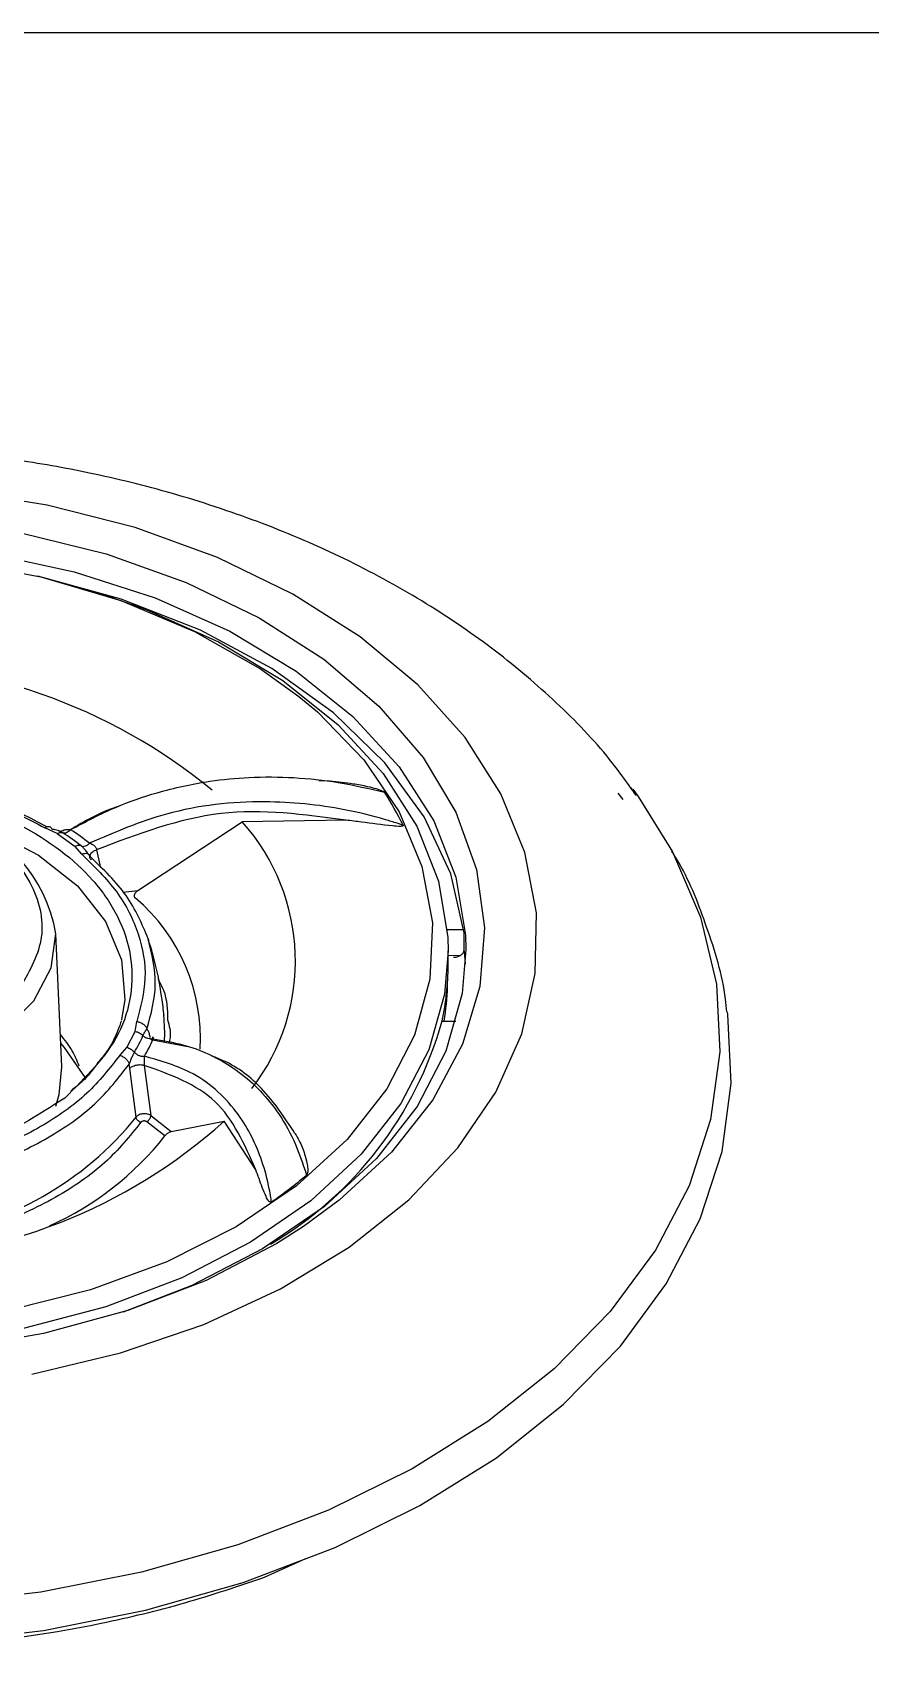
# Model space of a CAD drawing. Header units: inches. Extents: x 0 to 84, y -22 to 124.
# Drawn here: x 44.154 to 45.083, y 38.037 to 39.831 of the extents above; entities that cross this region are included whole.
import ezdxf

# ---------------------------------------------------------------- set-up
doc = ezdxf.new("R2010")
doc.units = ezdxf.units.IN
doc.header["$MEASUREMENT"] = 0
doc.layers.add('1', color=4, linetype='Continuous')
doc.layers.add('BDIM_CYAN', color=4, linetype='Continuous')

# ---------------------------------------------------------------- blocks, each defined once
blk = doc.blocks.new('2020 RELAY')
at = {"layer": '1', "color": 3, "linetype": 'Continuous', "lineweight": 25}
blk.add_line((40.5311, 39.3306), (54.9875, 39.3306), dxfattribs=at)
at = {"layer": 'BDIM_CYAN'}
for p, q in [((44.8206, 38.4897), (44.8171, 38.4941)), ((44.8086, 38.4807), (44.8031, 38.4879)), ((44.8195, 38.4924), (44.8254, 38.4842)), ((44.1816, 38.443), (44.1677, 38.4495)), ((44.1816, 38.443), (44.2013, 38.4288)), ((44.2709, 38.3801), (44.3865, 38.4561)), ((44.5016, 38.4579), (44.3865, 38.4561)), ((44.2087, 38.4201), (44.2013, 38.4288)), ((44.2252, 38.4252), (44.2296, 38.405)), ((44.2542, 38.3783), (44.2709, 38.3801)), ((44.6321, 38.3363), (44.6137, 38.3366)), ((44.6325, 38.3149), (44.6325, 38.333)), ((44.1868, 38.1845), (44.1801, 38.332)), ((44.6147, 38.2971), (44.6147, 38.313)), ((44.6277, 38.3077), (44.6147, 38.3079)), ((44.6141, 38.2736), (44.6145, 38.2874)), ((44.268, 38.2239), (44.2698, 38.2349)), ((44.608, 38.2354), (44.6234, 38.2352)), ((44.2588, 38.2059), (44.268, 38.2239)), ((44.3263, 38.207), (44.2872, 38.2143)), ((44.2508, 38.1974), (44.2588, 38.2059)), ((44.2619, 38.1828), (44.2614, 38.1876)), ((44.2689, 38.1289), (44.2619, 38.1828)), ((44.278, 38.1863), (44.2852, 38.1308)), ((44.3008, 38.1082), (44.2808, 38.1238)), ((44.2852, 38.1308), (44.3078, 38.1131)), ((44.3078, 38.1131), (44.3665, 38.1244)), ((44.4016, 38.0706), (44.3665, 38.1244)), ((44.494, 38.0368), (44.4545, 38.0079)), ((44.4114, 37.6194), (44.4569, 37.6399))]:
    blk.add_line(p, q, dxfattribs=at)
at = {"layer": 'BDIM_CYAN', "flags": 128}
for points in [[(44.1535, 37.8442), (44.2516, 37.8677), (44.344, 37.8994), (44.4291, 37.9387), (44.5052, 37.985), (44.571, 38.0373), (44.6254, 38.0949), (44.6674, 38.1565), (44.6962, 38.2213), (44.7113, 38.2879), (44.7125, 38.3552), (44.6997, 38.422), (44.6732, 38.4872), (44.6334, 38.5494), (44.5811, 38.6078), (44.5171, 38.6611), (44.4426, 38.7084), (44.359, 38.749), (44.2678, 38.782), (44.1704, 38.8069), (44.0688, 38.8232)], [(44.1412, 38.7761), (44.2357, 38.7528), (44.3243, 38.7213), (44.4052, 38.6822), (44.4768, 38.6362), (44.5378, 38.5843), (44.587, 38.5274), (44.6234, 38.4667), (44.6462, 38.4033), (44.6551, 38.3385), (44.6499, 38.2735), (44.6307, 38.2096), (44.5978, 38.1481), (44.552, 38.0901), (44.494, 38.0368), (44.494, 38.0368)], [(43.3816, 38.5996), (43.4502, 38.6469), (43.5286, 38.6874), (43.6152, 38.7202), (43.7081, 38.7449), (43.8056, 38.7608), (43.9056, 38.7676), (44.006, 38.7652), (44.105, 38.7536), (44.2003, 38.7331), (44.2902, 38.7041), (44.3727, 38.6672), (44.4462, 38.6231), (44.5091, 38.5727), (44.5603, 38.5171), (44.5987, 38.4573), (44.6234, 38.3947), (44.634, 38.3304), (44.6344, 38.3148)], [(43.4047, 38.5908), (43.4448, 38.6206), (43.5169, 38.6628), (43.5978, 38.6978), (43.6858, 38.7249), (43.779, 38.7435), (43.8754, 38.7531), (43.973, 38.7536), (44.0696, 38.745), (44.1632, 38.7275), (44.2519, 38.7013), (44.3337, 38.6671), (44.4069, 38.6257), (44.4494, 38.595)], [(44.6325, 38.333), (44.6176, 38.3984), (44.588, 38.4617), (44.5445, 38.5216), (44.4878, 38.5767), (44.4192, 38.626), (44.3402, 38.6683), (44.2525, 38.7028), (44.1601, 38.7282)], [(44.2261, 38.71), (44.2801, 38.6914), (44.3603, 38.6555)], [(44.3603, 38.6555), (44.4317, 38.6126), (44.493, 38.5636), (44.5427, 38.5095), (44.58, 38.4514), (44.604, 38.3905), (44.6143, 38.3281), (44.6147, 38.3131)], [(44.4468, 38.053), (44.3797, 38.0075), (44.303, 37.9688), (44.2183, 37.9376), (44.1275, 37.9148), (44.0324, 37.9006), (43.9352, 37.8955), (43.8378, 37.8996), (43.7425, 37.9127), (43.6511, 37.9346), (43.5656, 37.9649), (43.4879, 38.0028), (43.4196, 38.0476), (43.3622, 38.0983), (43.3169, 38.1538), (43.2846, 38.213), (43.2661, 38.2745), (43.2617, 38.3372), (43.2716, 38.3996), (43.2955, 38.4604), (43.3329, 38.5183), (43.383, 38.5721), (43.4047, 38.5908)], [(44.4494, 38.595), (44.4699, 38.5778), (44.5214, 38.5246), (44.5603, 38.4671), (44.5857, 38.4065), (44.5972, 38.3443), (44.5945, 38.2816), (44.5775, 38.2198), (44.5468, 38.1603), (44.5029, 38.1043), (44.4468, 38.053)], [(44.8254, 38.4842), (44.8635, 38.4229), (44.8945, 38.3505), (44.912, 38.2762), (44.9157, 38.2011), (44.9056, 38.1263), (44.8817, 38.0528), (44.8445, 37.9815), (44.7944, 37.9137), (44.7322, 37.8501), (44.6587, 37.7916), (44.575, 37.7392), (44.4823, 37.6935), (44.3818, 37.6552), (44.2749, 37.6248), (44.1632, 37.6027), (44.0482, 37.5893)], [(44.0732, 38.4593), (44.1077, 38.4468), (44.1609, 38.4191), (44.204, 38.385), (44.2351, 38.3458), (44.2529, 38.3033), (44.2565, 38.2594), (44.2527, 38.2366)], [(43.6792, 38.3246), (43.6793, 38.3216), (43.6887, 38.2832), (43.7121, 38.2474), (43.7482, 38.2163), (43.7948, 38.1916), (43.8493, 38.1748), (43.9084, 38.1669), (43.9687, 38.1682), (44.0268, 38.1789), (44.0793, 38.1981), (44.123, 38.2249), (44.1555, 38.2576)], [(44.1555, 38.2576), (44.1749, 38.2944), (44.1801, 38.332)], [(44.6344, 38.3148), (44.6303, 38.2658), (44.6123, 38.2022), (44.5804, 38.1409), (44.5352, 38.0832), (44.4778, 38.0301), (44.4091, 37.9829), (44.3307, 37.9424), (44.2547, 37.9129)], [(44.6339, 38.2984), (44.6336, 38.3038), (44.6325, 38.3149)], [(44.6147, 38.3131), (44.6107, 38.2653), (44.5932, 38.2035), (44.5622, 38.1439), (44.5183, 38.0878), (44.4624, 38.0362), (44.3957, 37.9903), (44.3195, 37.9509), (44.2354, 37.9189), (44.1451, 37.895), (44.0503, 37.8795), (43.9531, 37.8729), (43.8555, 37.8753), (43.7593, 37.8865), (43.6666, 37.9064), (43.5793, 37.9346), (43.4991, 37.9705), (43.4276, 38.0134), (43.3664, 38.0624), (43.3166, 38.1165), (43.2794, 38.1745), (43.2553, 38.2354), (43.245, 38.2979), (43.2446, 38.3129)], [(44.0497, 37.5467), (44.1662, 37.5603), (44.2794, 37.5827), (44.3876, 37.6135), (44.4895, 37.6523), (44.5834, 37.6986), (44.6682, 37.7517), (44.7426, 37.8109), (44.8056, 37.8754), (44.8563, 37.9441), (44.894, 38.0162), (44.9182, 38.0907), (44.9285, 38.1666), (44.9248, 38.2426), (44.9244, 38.2452)], [(44.3003, 38.2129), (44.3008, 38.2221), (44.2998, 38.2435)], [(44.213, 38.1723), (44.1897, 38.2062), (44.1856, 38.2107)], [(44.1799, 38.1412), (44.1838, 38.1539), (44.1868, 38.1845)], [(44.4545, 38.0079), (44.425, 37.9891), (44.3464, 37.9481), (44.2597, 37.9146), (44.1665, 37.8891), (44.0688, 37.8722), (43.9683, 37.8642), (43.8671, 37.8653), (43.7671, 37.8754), (43.6703, 37.8944), (43.5785, 37.9218), (43.4935, 37.9572), (43.4171, 37.9998), (43.3506, 38.0489), (43.3317, 38.0658)]]:
    blk.add_lwpolyline(points, dxfattribs=at)
at = {"layer": 'BDIM_CYAN'}
for centre, radius, start, end in [((43.9562, 38.0065), 0.6265, 50.6869, 90.594), ((44.2538, 38.3009), 0.3459, 25.9659, 32.9145), ((44.016, 38.3039), 0.1665, 9.7353, 73.4885), ((44.0171, 38.1848), 0.3103, 52.0118, 56.604), ((44.0199, 38.1798), 0.3205, 52.0124, 56.6038), ((44.2139, 38.3019), 0.2315, 322.3852, 41.7769), ((44.1376, 38.2166), 0.2026, 356.5168, 49.894), ((44.328, 38.2973), 0.2867, 347.5459, 359.9629), ((44.3289, 38.2834), 0.2854, 350.3159, 358.0319), ((44.2063, 38.3476), 0.417, 300.4831, 344.4045), ((44.111, 38.2922), 0.1809, 329.65, 336.2311), ((44.1169, 38.2908), 0.1868, 329.6501, 336.231), ((43.9647, 38.5724), 0.6018, 270.8641, 311.8872), ((43.9864, 38.3567), 0.3629, 278.0409, 321.1115), ((44.0361, 38.3165), 0.3369, 293.9426, 321.7977), ((44.1046, 38.4866), 0.5502, 304.8456, 309.9443)]:
    blk.add_arc(centre, radius, start, end, dxfattribs=at)
for points, knots in [([(44.8233, 38.4852), (44.8127, 38.5), (44.7859, 38.5374), (44.732, 38.5922), (44.6633, 38.6501), (44.586, 38.7022), (44.501, 38.7484), (44.4103, 38.7875), (44.3174, 38.8186), (44.2265, 38.8415), (44.1469, 38.8559), (44.0839, 38.8639), (44.0389, 38.8679), (44.007, 38.8699), (43.9844, 38.8709), (43.9684, 38.8714), (43.957, 38.8717), (43.949, 38.8718), (43.9434, 38.8719), (43.9372, 38.8719), (43.9328, 38.8719), (43.9297, 38.8719)], [0, 0, 0, 0, 0.06191, 0.156842, 0.250113, 0.345909, 0.443522, 0.540165, 0.635517, 0.725691, 0.80583, 0.862631, 0.902841, 0.93129, 0.951412, 0.965642, 0.975705, 0.98282, 0.987852, 0.99141, 1, 1, 1, 1]), ([(43.6694, 38.4205), (43.6994, 38.4398), (43.7454, 38.4694), (43.8268, 38.4915), (43.8941, 38.5008), (43.9631, 38.5008), (44.0491, 38.4896), (44.1451, 38.4567), (44.2153, 38.4032), (44.2505, 38.3515), (44.2649, 38.3081), (44.2648, 38.2639), (44.2483, 38.2081), (44.2129, 38.173), (44.1899, 38.1501)], [0, 0, 0, 0, 0.119728, 0.18418, 0.25, 0.31582, 0.380272, 0.5, 0.619728, 0.68418, 0.75, 0.81582, 0.880272, 1, 1, 1, 1]), ([(44.1699, 38.4506), (44.1514, 38.4603), (44.1126, 38.4807), (44.042, 38.5003), (43.9648, 38.5114), (43.9124, 38.5094), (43.8862, 38.5084)], [0, 0, 0, 0, 0.232978, 0.488652, 0.744326, 1, 1, 1, 1]), ([(43.8876, 38.5081), (43.9126, 38.509), (43.9633, 38.5109), (44.0385, 38.5002), (44.1091, 38.4805), (44.1483, 38.4597), (44.1677, 38.4495)], [0, 0, 0, 0, 0.247011, 0.5, 0.752989, 1, 1, 1, 1]), ([(44.1963, 38.4474), (44.2128, 38.4561), (44.2437, 38.4724), (44.2956, 38.4904), (44.3453, 38.5012), (44.3962, 38.5062), (44.4439, 38.5058), (44.4943, 38.5005), (44.5272, 38.4928), (44.5442, 38.4888)], [0, 0, 0, 0, 0.154271, 0.288952, 0.454424, 0.575072, 0.714225, 0.852753, 1, 1, 1, 1]), ([(44.4713, 38.502), (44.4754, 38.5018), (44.4883, 38.5012), (44.5064, 38.499), (44.5234, 38.4959), (44.5335, 38.4933), (44.5393, 38.4915), (44.5423, 38.4902), (44.5437, 38.4894), (44.5441, 38.4889), (44.5442, 38.4888)], [0, 0, 0, 0, 0.162069, 0.501962, 0.719847, 0.851551, 0.927518, 0.969688, 0.992402, 1, 1, 1, 1]), ([(43.718, 38.4043), (43.7336, 38.4205), (43.7576, 38.4455), (43.8077, 38.469), (43.8513, 38.4824), (43.8984, 38.4896), (43.9599, 38.4908), (44.0338, 38.4783), (44.0951, 38.4491), (44.1321, 38.4174), (44.1528, 38.3893), (44.1639, 38.3591), (44.1666, 38.3193), (44.1513, 38.2916), (44.1413, 38.2736)], [0, 0, 0, 0, 0.119728, 0.18418, 0.25, 0.31582, 0.380272, 0.5, 0.619728, 0.68418, 0.75, 0.81582, 0.880272, 1, 1, 1, 1]), ([(44.5648, 38.4523), (44.564, 38.4526), (44.5618, 38.4533), (44.5553, 38.4554), (44.5347, 38.4618), (44.4867, 38.4735), (44.4053, 38.4817), (44.3075, 38.4711), (44.2453, 38.4445), (44.2172, 38.4324)], [0, 0, 0, 0, 0.007325, 0.019566, 0.05865, 0.192116, 0.441769, 0.746986, 1, 1, 1, 1]), ([(44.2502, 38.4734), (44.248, 38.4728), (44.229, 38.4667), (44.2116, 38.4565), (44.1962, 38.4474)], [0, 0, 0, 0, 0.1123033, 1, 1, 1, 1]), ([(44.5016, 38.4579), (44.4551, 38.4642), (44.3613, 38.4768), (44.2708, 38.4425), (44.2252, 38.4252)], [0, 0, 0, 0, 0.495173, 1, 1, 1, 1]), ([(44.1879, 38.4439), (44.1855, 38.4451), (44.1811, 38.4471), (44.1772, 38.4477), (44.1755, 38.4479)], [0, 0, 0, 0, 0.571399, 1, 1, 1, 1]), ([(44.1881, 38.4464), (44.1875, 38.4461), (44.1864, 38.4455), (44.1845, 38.4454), (44.1829, 38.4459), (44.1825, 38.4466), (44.1823, 38.4469)], [0, 0, 0, 0, 0.234525, 0.485785, 0.743967, 1, 1, 1, 1]), ([(44.1881, 38.4464), (44.1882, 38.4464), (44.1892, 38.4473), (44.192, 38.4478), (44.1949, 38.4475), (44.1963, 38.4474)], [0, 0, 0, 0, 0.055258, 0.531719, 1, 1, 1, 1]), ([(44.5648, 38.4523), (44.5648, 38.4522), (44.5649, 38.4521), (44.5648, 38.4518), (44.5646, 38.4516), (44.5643, 38.4514), (44.5633, 38.4511), (44.5594, 38.4509), (44.5441, 38.4524), (44.5242, 38.4552), (44.5073, 38.4572), (44.5016, 38.4579)], [0, 0, 0, 0, 0.005501, 0.011055, 0.016084, 0.02158, 0.030977, 0.060324, 0.195274, 0.730604, 1, 1, 1, 1]), ([(44.2081, 38.4294), (44.2077, 38.4296), (44.2067, 38.43), (44.205, 38.4301), (44.2032, 38.4297), (44.2019, 38.4291), (44.2013, 38.4288)], [0, 0, 0, 0, 0.257259, 0.51339, 0.762603, 1, 1, 1, 1]), ([(44.2081, 38.4294), (44.2088, 38.4291), (44.2101, 38.4286), (44.2126, 38.4292), (44.2151, 38.4305), (44.2165, 38.4318), (44.2172, 38.4324)], [0, 0, 0, 0, 0.266689, 0.531115, 0.778754, 1, 1, 1, 1]), ([(44.2179, 38.4176), (44.2172, 38.4186), (44.2162, 38.4198), (44.2148, 38.422), (44.2132, 38.4242), (44.2109, 38.427), (44.209, 38.4286), (44.2081, 38.4294)], [0, 0, 0, 0, 0.224307, 0.303573, 0.473827, 0.745729, 1, 1, 1, 1]), ([(44.2172, 38.4324), (44.2181, 38.4321), (44.22, 38.4315), (44.2222, 38.4301), (44.2237, 38.4287), (44.2245, 38.4275), (44.225, 38.4264), (44.2251, 38.4256), (44.2252, 38.4252)], [0, 0, 0, 0, 0.2775578, 0.5325236, 0.6518255, 0.7672317, 0.8821311, 1, 1, 1, 1]), ([(44.2196, 38.4137), (44.2192, 38.4141), (44.2184, 38.4148), (44.2177, 38.4163), (44.2176, 38.418), (44.2182, 38.4199), (44.2194, 38.4217), (44.2211, 38.4232), (44.2231, 38.4244), (44.2245, 38.425), (44.2252, 38.4252)], [0, 0, 0, 0, 0.112211, 0.235183, 0.366441, 0.502102, 0.637431, 0.767756, 0.88937, 1, 1, 1, 1]), ([(44.9234, 38.2455), (44.923, 38.2502), (44.9203, 38.2822), (44.9025, 38.3376), (44.8819, 38.3924), (44.8654, 38.4191), (44.8627, 38.4235)], [0, 0, 0, 0, 0.0762629, 0.5147058, 0.9205223, 1, 1, 1, 1]), ([(44.2087, 38.4201), (44.2225, 38.4067), (44.2505, 38.3794), (44.2736, 38.3322), (44.2823, 38.283), (44.2739, 38.2508), (44.2698, 38.2349)], [0, 0, 0, 0, 0.2470114, 0.5, 0.7529886, 1, 1, 1, 1]), ([(44.2824, 38.3265), (44.2755, 38.3428), (44.2618, 38.3754), (44.2325, 38.4036), (44.2179, 38.4176)], [0, 0, 0, 0, 0.5, 1, 1, 1, 1]), ([(44.2681, 38.3715), (44.2678, 38.3718), (44.2673, 38.3723), (44.267, 38.3735), (44.2671, 38.3748), (44.2676, 38.3763), (44.2688, 38.3782), (44.2701, 38.3794), (44.2709, 38.3801)], [0, 0, 0, 0, 0.127615, 0.255978, 0.37429, 0.494233, 0.689359, 1, 1, 1, 1]), ([(44.281, 38.2263), (44.2855, 38.243), (44.2945, 38.2763), (44.2864, 38.3097), (44.2824, 38.3265)], [0, 0, 0, 0, 0.5, 1, 1, 1, 1]), ([(44.3, 38.2414), (44.2992, 38.248), (44.2964, 38.2705), (44.2907, 38.2995), (44.284, 38.3211), (44.2823, 38.3269)], [0, 0, 0, 0, 0.232225, 0.793032, 1, 1, 1, 1]), ([(44.6207, 38.306), (44.622, 38.3061), (44.6247, 38.3063), (44.6283, 38.3078), (44.6309, 38.3101), (44.6323, 38.3126), (44.6325, 38.3142), (44.6325, 38.3149)], [0, 0, 0, 0, 0.2160173, 0.4320521, 0.6475831, 0.8621082, 1, 1, 1, 1]), ([(44.2932, 38.2818), (44.2954, 38.2778), (44.3033, 38.2634), (44.3036, 38.248), (44.3039, 38.2368)], [0, 0, 0, 0, 0.279784, 1, 1, 1, 1]), ([(44.1899, 38.1501), (44.16, 38.1309), (44.1139, 38.1013), (44.0325, 38.0792), (43.9653, 38.0699), (43.8962, 38.0698), (43.8103, 38.0811), (43.7139, 38.1139), (43.6451, 38.1676), (43.6132, 38.2102), (43.6076, 38.2297), (43.606, 38.235)], [0, 0, 0, 0, 0.169119, 0.260158, 0.35313, 0.446101, 0.537141, 0.706259, 0.875378, 0.966417, 1, 1, 1, 1]), ([(44.2525, 38.2358), (44.2525, 38.2357), (44.2523, 38.2349), (44.2478, 38.2218), (44.2396, 38.2047), (44.23, 38.1933), (44.2266, 38.1894)], [0, 0, 0, 0, 0.089767, 0.387839, 0.787053, 1, 1, 1, 1]), ([(44.2765, 38.2193), (44.2774, 38.2211), (44.2789, 38.2242), (44.2804, 38.2257), (44.281, 38.2263)], [0, 0, 0, 0, 0.571403, 1, 1, 1, 1]), ([(44.2842, 38.2189), (44.2839, 38.2204), (44.283, 38.2238), (44.2817, 38.2254), (44.281, 38.2263)], [0, 0, 0, 0, 0.459354, 1, 1, 1, 1]), ([(44.3039, 38.2368), (44.3056, 38.2303), (44.3079, 38.2217), (44.3059, 38.213), (44.3054, 38.2109)], [0, 0, 0, 0, 0.751832, 1, 1, 1, 1]), ([(44.2059, 38.1855), (44.2035, 38.1913), (44.1984, 38.204), (44.1898, 38.2147), (44.1852, 38.2205)], [0, 0, 0, 0, 0.458071, 1, 1, 1, 1]), ([(44.2842, 38.2189), (44.2841, 38.2184), (44.2838, 38.2174), (44.2843, 38.2161), (44.2854, 38.215), (44.2866, 38.2145), (44.2872, 38.2143)], [0, 0, 0, 0, 0.245337, 0.5, 0.754663, 1, 1, 1, 1]), ([(44.2872, 38.2143), (44.2872, 38.2148), (44.2872, 38.2158), (44.2873, 38.2172), (44.2874, 38.2181), (44.2876, 38.2177), (44.2877, 38.2162), (44.2878, 38.2155)], [0, 0, 0, 0, 0.111469, 0.230184, 0.482261, 0.743373, 1, 1, 1, 1]), ([(44.2878, 38.2155), (44.2989, 38.2137), (44.3203, 38.2103), (44.3513, 38.1987), (44.3793, 38.1826), (44.4045, 38.1613), (44.4262, 38.1352), (44.445, 38.1033), (44.4535, 38.0778), (44.4578, 38.0648)], [0, 0, 0, 0, 0.136039, 0.261937, 0.40799, 0.540278, 0.678402, 0.83502, 1, 1, 1, 1]), ([(44.2508, 38.1974), (44.2396, 38.183), (44.2168, 38.1538), (44.1648, 38.1173), (44.1029, 38.0879), (44.0553, 38.0764), (44.0318, 38.0708)], [0, 0, 0, 0, 0.247011, 0.5, 0.752989, 1, 1, 1, 1]), ([(44.2266, 38.1894), (44.2221, 38.183), (44.2142, 38.1718), (44.2018, 38.162), (44.1965, 38.1578)], [0, 0, 0, 0, 0.571805, 1, 1, 1, 1]), ([(44.2671, 38.2008), (44.2665, 38.2014), (44.2654, 38.2026), (44.2633, 38.2041), (44.2611, 38.2052), (44.2595, 38.2057), (44.2588, 38.2059)], [0, 0, 0, 0, 0.257259, 0.51339, 0.762603, 1, 1, 1, 1]), ([(44.2614, 38.1876), (44.2618, 38.1886), (44.2624, 38.19), (44.2632, 38.1924), (44.2642, 38.1949), (44.2655, 38.198), (44.2666, 38.1999), (44.2671, 38.2008)], [0, 0, 0, 0, 0.223737, 0.303286, 0.472303, 0.744397, 1, 1, 1, 1]), ([(44.2671, 38.2008), (44.2679, 38.2), (44.2694, 38.1985), (44.2725, 38.197), (44.2755, 38.1962), (44.2772, 38.1964), (44.2781, 38.1964)], [0, 0, 0, 0, 0.266689, 0.531115, 0.778754, 1, 1, 1, 1]), ([(44.2781, 38.1964), (44.278, 38.1958), (44.278, 38.1945), (44.2779, 38.1923), (44.2779, 38.1903), (44.2779, 38.1889), (44.278, 38.1875), (44.278, 38.1867), (44.278, 38.1863)], [0, 0, 0, 0, 0.277559, 0.532523, 0.651824, 0.76723, 0.88213, 1, 1, 1, 1]), ([(44.4189, 38.0351), (44.4188, 38.0357), (44.4186, 38.0373), (44.4179, 38.0421), (44.4152, 38.057), (44.4066, 38.0898), (44.3828, 38.137), (44.338, 38.1793), (44.2968, 38.1911), (44.2781, 38.1964)], [0, 0, 0, 0, 0.007324, 0.019565, 0.058649, 0.192116, 0.441769, 0.746986, 1, 1, 1, 1]), ([(44.445, 38.1109), (44.4336, 38.1283), (44.4127, 38.1602), (44.3784, 38.1868), (44.3575, 38.1948), (44.353, 38.1965)], [0, 0, 0, 0, 0.484081, 0.887869, 1, 1, 1, 1]), ([(44.0352, 38.0568), (44.0597, 38.0627), (44.1089, 38.0746), (44.1725, 38.1049), (44.2261, 38.1423), (44.2496, 38.1725), (44.2614, 38.1876)], [0, 0, 0, 0, 0.25, 0.5, 0.75, 1, 1, 1, 1]), ([(44.2619, 38.1828), (44.2622, 38.1832), (44.263, 38.184), (44.2647, 38.1851), (44.2668, 38.186), (44.2693, 38.1867), (44.2719, 38.1871), (44.2744, 38.1871), (44.2764, 38.1869), (44.2775, 38.1865), (44.278, 38.1863)], [0, 0, 0, 0, 0.112211, 0.235183, 0.366441, 0.502102, 0.637431, 0.767757, 0.889371, 1, 1, 1, 1]), ([(44.4016, 38.0706), (44.3892, 38.0987), (44.364, 38.1554), (44.3069, 38.176), (44.278, 38.1863)], [0, 0, 0, 0, 0.4948681, 1, 1, 1, 1]), ([(44.2742, 38.1232), (44.2619, 38.1079), (44.237, 38.0771), (44.1809, 38.0387), (44.1147, 38.0077), (44.0639, 37.9956), (44.0389, 37.9896)], [0, 0, 0, 0, 0.247096, 0.5, 0.752904, 1, 1, 1, 1]), ([(44.2852, 38.1308), (44.2845, 38.1313), (44.2831, 38.132), (44.2806, 38.1326), (44.2783, 38.1327), (44.276, 38.1326), (44.2738, 38.1321), (44.2717, 38.1313), (44.27, 38.1302), (44.2692, 38.1293), (44.2689, 38.1289)], [0, 0, 0, 0, 0.156145, 0.293104, 0.410773, 0.509038, 0.632735, 0.755824, 0.878258, 1, 1, 1, 1]), ([(44.2808, 38.1238), (44.2806, 38.124), (44.2801, 38.1243), (44.2792, 38.1245), (44.2782, 38.1247), (44.2772, 38.1247), (44.2762, 38.1245), (44.2753, 38.1241), (44.2747, 38.1237), (44.2744, 38.1234), (44.2742, 38.1232)], [0, 0, 0, 0, 0.121775, 0.245594, 0.376257, 0.509474, 0.637578, 0.768746, 0.883915, 1, 1, 1, 1]), ([(44.2808, 38.1238), (44.2813, 38.1242), (44.2822, 38.1247), (44.2832, 38.1258), (44.2839, 38.1268), (44.2845, 38.1278), (44.2851, 38.1292), (44.2852, 38.1302), (44.2852, 38.1308)], [0, 0, 0, 0, 0.228984, 0.354713, 0.485156, 0.617768, 0.749737, 1, 1, 1, 1]), ([(44.3008, 38.1082), (44.3011, 38.1084), (44.3015, 38.109), (44.3024, 38.11), (44.3035, 38.1108), (44.3047, 38.1117), (44.3063, 38.1126), (44.3072, 38.1129), (44.3078, 38.1131)], [0, 0, 0, 0, 0.127615, 0.255978, 0.374291, 0.494236, 0.689367, 1, 1, 1, 1]), ([(44.445, 38.1109), (44.4466, 38.1083), (44.4508, 38.101), (44.4553, 38.0899), (44.4581, 38.0794), (44.4591, 38.0728), (44.4592, 38.0688), (44.4588, 38.0665), (44.4583, 38.0653), (44.4579, 38.0649), (44.4578, 38.0648)], [0, 0, 0, 0, 0.191814, 0.519611, 0.729753, 0.856784, 0.930061, 0.970742, 0.992656, 1, 1, 1, 1]), ([(44.4189, 38.0351), (44.4188, 38.035), (44.4187, 38.0349), (44.4183, 38.0348), (44.4179, 38.0348), (44.4175, 38.0348), (44.4168, 38.0352), (44.4148, 38.0372), (44.4104, 38.046), (44.4063, 38.0577), (44.4028, 38.0673), (44.4016, 38.0706)], [0, 0, 0, 0, 0.005486, 0.011027, 0.016042, 0.021524, 0.030897, 0.060168, 0.194769, 0.728714, 1, 1, 1, 1]), ([(43.4391, 37.6243), (43.4469, 37.6208), (43.507, 37.5944), (43.6083, 37.571), (43.7329, 37.5496), (43.865, 37.5368), (44.0337, 37.5369), (44.1987, 37.5597), (44.3238, 37.5897), (44.3822, 37.6095), (44.4114, 37.6194)], [0, 0, 0, 0, 0.028011, 0.214459, 0.311674, 0.408909, 0.60723, 0.805551, 0.902765, 1, 1, 1, 1])]:
    blk.add_open_spline(points, degree=3, knots=knots, dxfattribs=at)
for points in [[(44.1677, 38.4495), (44.1686, 38.45), (44.1704, 38.451), (44.1728, 38.4511), (44.1746, 38.4502), (44.1752, 38.4487), (44.1755, 38.4479)], [(44.1816, 38.443), (44.1822, 38.4433), (44.1834, 38.444), (44.1851, 38.4444), (44.1867, 38.4444), (44.1875, 38.4441), (44.1879, 38.4439)], [(44.1963, 38.4474), (44.1956, 38.4466), (44.1942, 38.4452), (44.1918, 38.4438), (44.1896, 38.4433), (44.1885, 38.4437), (44.1879, 38.4439)], [(44.2087, 38.4201), (44.2098, 38.4206), (44.2119, 38.4214), (44.2147, 38.4212), (44.2169, 38.42), (44.2176, 38.4184), (44.2179, 38.4176)], [(44.2698, 38.2349), (44.2711, 38.2346), (44.2737, 38.234), (44.2771, 38.232), (44.2798, 38.2294), (44.2806, 38.2273), (44.281, 38.2263)], [(44.268, 38.2239), (44.2688, 38.2237), (44.2704, 38.2234), (44.2727, 38.2223), (44.2748, 38.221), (44.276, 38.2199), (44.2765, 38.2193)], [(44.2878, 38.2155), (44.2868, 38.2154), (44.2849, 38.2152), (44.2818, 38.2159), (44.2788, 38.2172), (44.2773, 38.2186), (44.2765, 38.2193)], [(44.2508, 38.1974), (44.252, 38.197), (44.2545, 38.1961), (44.2577, 38.1937), (44.2602, 38.1908), (44.261, 38.1886), (44.2614, 38.1876)], [(44.2742, 38.1232), (44.2736, 38.1234), (44.2722, 38.1239), (44.2705, 38.1254), (44.2692, 38.1271), (44.269, 38.1283), (44.2689, 38.1289)]]:
    blk.add_open_spline(points, degree=3, dxfattribs=at)

msp = doc.modelspace()

# ---------------------------------------------------------------- block references
msp.add_blockref('2020 RELAY', (0, 0.5))

doc.saveas('drawing.dxf')
